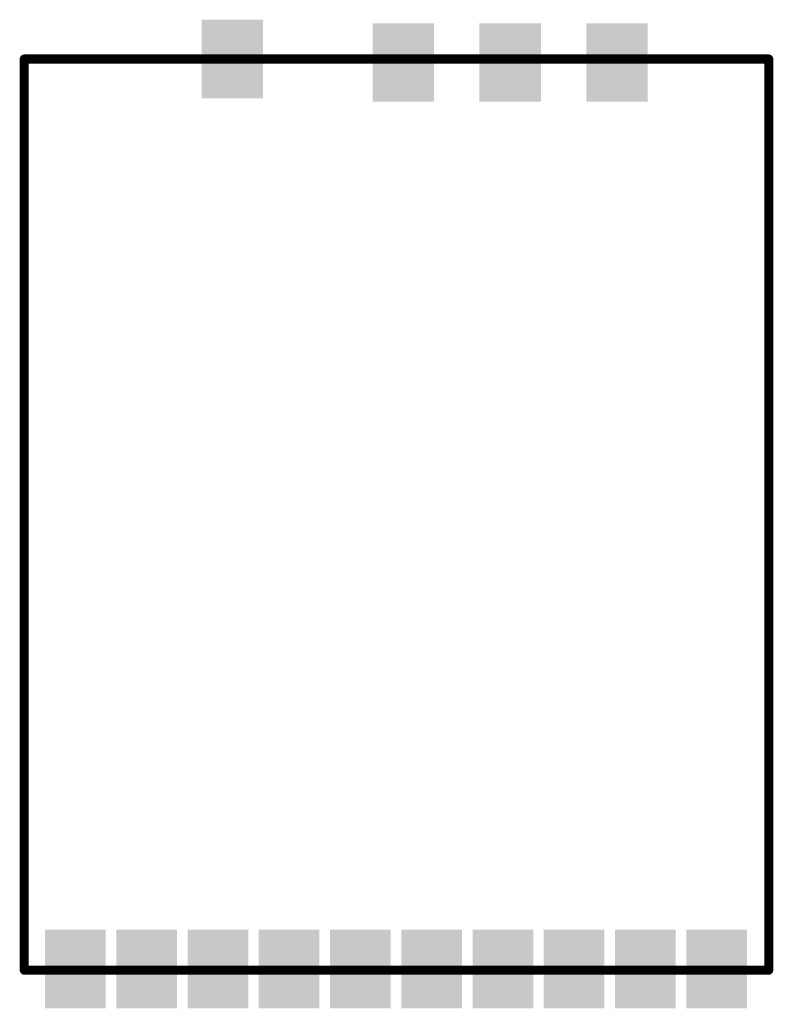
# Model space of a CAD drawing. Extents: x 83.1 to 104.3, y 57.3 to 85.
import ezdxf

# ---------------------------------------------------------------- set-up
doc = ezdxf.new("R2010")
doc.units = 0
doc.layers.get('0').update_dxf_attribs({"linetype": 'CONTINUOUS'})
for name, color, linetype in [('TOPLAYER', 1, 'CONTINUOUS'), ('TOPOVERLAY', 2, 'CONTINUOUS'), ('TOPPASTE', 8, 'CONTINUOUS'), ('TOPSOLDER', 216, 'CONTINUOUS')]:
    doc.layers.add(name, color=color, linetype=linetype)

# ---------------------------------------------------------------- blocks, each defined once
blk = doc.blocks.new('CC1125_TR_4S_1')
at = {"layer": 'TOPLAYER'}
for points in [[(6.552997, 24.500025), (6.552997, 26.500026), (5.028997, 24.500025), (5.028997, 26.500026)], [(11.351006, 24.399999), (11.351006, 26.400001), (9.827006, 24.399999), (9.827006, 26.400001)], [(14.351, 24.399999), (14.351, 26.400001), (12.827, 24.399999), (12.827, 26.400001)], [(17.350994, 24.399999), (17.350994, 26.400001), (15.826994, 24.399999), (15.826994, 26.400001)], [(2.13506, -1.066955), (2.13506, 0.933046), (0.635064, -1.066955), (0.635064, 0.933046)], [(4.135057, -1.066955), (4.135057, 0.933046), (2.635059, -1.066955), (2.635059, 0.933046)], [(6.135103, -1.066955), (6.135103, 0.933046), (4.635106, -1.066955), (4.635106, 0.933046)], [(8.135099, -1.066955), (8.135099, 0.933046), (6.635102, -1.066955), (6.635102, 0.933046)], [(10.135095, -1.066955), (10.135095, 0.933046), (8.635098, -1.066955), (8.635098, 0.933046)], [(12.135091, -1.066955), (12.135091, 0.933046), (10.635094, -1.066955), (10.635094, 0.933046)], [(14.135087, -1.066955), (14.135087, 0.933046), (12.63509, -1.066955), (12.63509, 0.933046)], [(16.135083, -1.066955), (16.135083, 0.933046), (14.635086, -1.066955), (14.635086, 0.933046)], [(18.135079, -1.066955), (18.135079, 0.933046), (16.635082, -1.066955), (16.635082, 0.933046)], [(20.135075, -1.066955), (20.135075, 0.933046), (18.635078, -1.066955), (18.635078, 0.933046)]]:
    blk.add_solid(points, dxfattribs=at)
at = {"layer": 'TOPOVERLAY', "const_width": 0.254}
for points in [[(-0.051003, 25.500025), (20.84898, 25.500025)], [(-0.051003, -0.099974), (-0.051003, 25.500025)], [(20.84898, -0.099974), (20.84898, 25.500025)], [(-0.051003, -0.099974), (20.84898, -0.099974)]]:
    blk.add_lwpolyline(points, dxfattribs=at)
at = {"layer": 'TOPOVERLAY', "const_width": 0.127}
for points in [[(-0.114503, 25.500025, 1), (0.012497, 25.500025, 1)], [(-0.114503, 25.500025, 1), (0.012497, 25.500025, 1)], [(20.78548, 25.500025, 1), (20.91248, 25.500025, 1)], [(20.78548, 25.500025, 1), (20.91248, 25.500025, 1)], [(-0.114503, -0.099974, 1), (0.012497, -0.099974, 1)], [(-0.114503, -0.099974, 1), (0.012497, -0.099974, 1)], [(20.78548, -0.099974, 1), (20.91248, -0.099974, 1)], [(20.78548, -0.099974, 1), (20.91248, -0.099974, 1)]]:
    blk.add_lwpolyline(points, format="xyb", close=True, dxfattribs=at)
at = {"layer": 'TOPPASTE'}
for points in [[(6.552997, 24.500025), (6.552997, 26.500026), (5.028997, 24.500025), (5.028997, 26.500026)], [(11.351006, 24.399999), (11.351006, 26.400001), (9.827006, 24.399999), (9.827006, 26.400001)], [(14.351, 24.399999), (14.351, 26.400001), (12.827, 24.399999), (12.827, 26.400001)], [(17.350994, 24.399999), (17.350994, 26.400001), (15.826994, 24.399999), (15.826994, 26.400001)], [(2.13506, -1.066955), (2.13506, 0.933046), (0.635064, -1.066955), (0.635064, 0.933046)], [(4.135057, -1.066955), (4.135057, 0.933046), (2.635059, -1.066955), (2.635059, 0.933046)], [(6.135103, -1.066955), (6.135103, 0.933046), (4.635106, -1.066955), (4.635106, 0.933046)], [(8.135099, -1.066955), (8.135099, 0.933046), (6.635102, -1.066955), (6.635102, 0.933046)], [(10.135095, -1.066955), (10.135095, 0.933046), (8.635098, -1.066955), (8.635098, 0.933046)], [(12.135091, -1.066955), (12.135091, 0.933046), (10.635094, -1.066955), (10.635094, 0.933046)], [(14.135087, -1.066955), (14.135087, 0.933046), (12.63509, -1.066955), (12.63509, 0.933046)], [(16.135083, -1.066955), (16.135083, 0.933046), (14.635086, -1.066955), (14.635086, 0.933046)], [(18.135079, -1.066955), (18.135079, 0.933046), (16.635082, -1.066955), (16.635082, 0.933046)], [(20.135075, -1.066955), (20.135075, 0.933046), (18.635078, -1.066955), (18.635078, 0.933046)]]:
    blk.add_solid(points, dxfattribs=at)
at = {"layer": 'TOPSOLDER'}
for points in [[(6.654597, 24.398425), (6.654597, 26.601626), (4.927397, 24.398425), (4.927397, 26.601626)], [(11.452606, 24.298399), (11.452606, 26.501601), (9.725406, 24.298399), (9.725406, 26.501601)], [(14.4526, 24.298399), (14.4526, 26.501601), (12.7254, 24.298399), (12.7254, 26.501601)], [(17.452594, 24.298399), (17.452594, 26.501601), (15.725394, 24.298399), (15.725394, 26.501601)], [(2.23666, -1.168555), (2.23666, 1.034646), (0.533463, -1.168555), (0.533463, 1.034646)], [(4.236656, -1.168555), (4.236656, 1.034646), (2.533459, -1.168555), (2.533459, 1.034646)], [(6.236703, -1.168555), (6.236703, 1.034646), (4.533506, -1.168555), (4.533506, 1.034646)], [(8.236699, -1.168555), (8.236699, 1.034646), (6.533502, -1.168555), (6.533502, 1.034646)], [(10.236695, -1.168555), (10.236695, 1.034646), (8.533498, -1.168555), (8.533498, 1.034646)], [(12.236691, -1.168555), (12.236691, 1.034646), (10.533494, -1.168555), (10.533494, 1.034646)], [(14.236687, -1.168555), (14.236687, 1.034646), (12.53349, -1.168555), (12.53349, 1.034646)], [(16.236683, -1.168555), (16.236683, 1.034646), (14.533486, -1.168555), (14.533486, 1.034646)], [(18.236679, -1.168555), (18.236679, 1.034646), (16.533482, -1.168555), (16.533482, 1.034646)], [(20.236675, -1.168555), (20.236675, 1.034646), (18.533478, -1.168555), (18.533478, 1.034646)]]:
    blk.add_solid(points, dxfattribs=at)

msp = doc.modelspace()

# ---------------------------------------------------------------- block references
at = {"rotation": 360}
msp.add_blockref('CC1125_TR_4S_1', (83.312, 58.42), dxfattribs=at)

doc.saveas('drawing.dxf')
